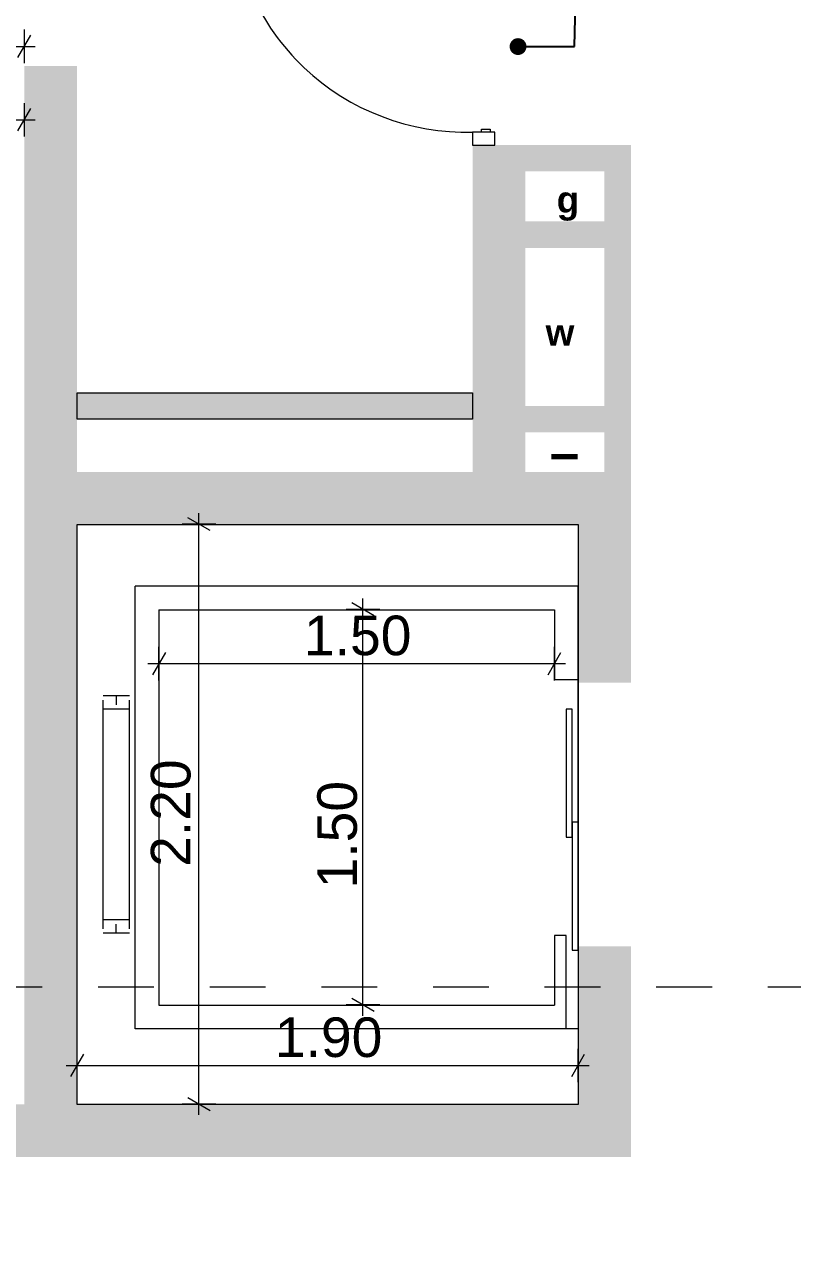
# Model space of a CAD drawing. Header units: millimetres. Extents: x 475206255 to 476720147, y 4620882299 to 4621447368.
# Drawn here: x 475263824 to 475266738, y 4621153645 to 4621158264 of the extents above; entities that cross this region are included whole.
import ezdxf

# ---------------------------------------------------------------- set-up
doc = ezdxf.new("R2010")
doc.units = ezdxf.units.MM
doc.header["$MEASUREMENT"] = 0
doc.linetypes.add('Dashed', pattern=[423.333333, 211.666667, -211.666667])
for name, color, linetype, lineweight in [('2D Drafting - General_Pen_No__1_Pen_No__7_Pen_No__7', 7, 'Continuous', 0), ('2D Drafting - General_Pen_No__250_Pen_No__7_Pen_No__7', 7, 'Continuous', 0), ('Doors_Pen_No__7_Pen_No__7_Pen_No__7', 7, 'Continuous', 0), ('G-Anno-Nplt_Pen_No__7', 7, 'Continuous', 0), ('New_._Pen_No__1', 1, 'Continuous', 0), ('New_2D Drafting - General_Pen_No__250_Pen_No__7_Pen_No__154', 154, 'Continuous', 0), ('New_2D Drafting - General_Pen_No__250_Pen_No__7_Pen_No__250', 7, 'Continuous', 0), ('New_2D Drafting - General_Pen_No__250_Pen_No__7_Pen_No__7', 7, 'Continuous', 0), ('New_2D Drafting - General_Pen_No__30_Pen_No__9_Pen_No__9_Pen_No__4', 7, 'Continuous', 0), ('New_2D Drafting - General_Pen_No__30_Pen_No__9_Pen_No__9_Pen_No__7', 7, 'Continuous', 0), ('New_Annotation - Label_Pen_No__1', 1, 'Continuous', 0), ('New_R03_Nakveti_Pen_No__250', 7, 'Continuous', 0), ('New_R03_Nakveti_Pen_No__4', 7, 'Continuous', 0), ('New_shenobebi_Pen_No__1', 1, 'Continuous', 0), ('New_shenobebi_Pen_No__7', 7, 'Continuous', 0), ('zoma_Pen_No__142', 142, 'Continuous', 0)]:
    doc.layers.add(name, color=color, linetype=linetype, lineweight=lineweight)
doc.layers.add('zoma', color=7, linetype='Continuous')
doc.styles.add('GENERATED_STYLE_2', font='arial.ttf')
doc.styles.add('GENERATED_STYLE_7', font='arialbd.ttf')
doc.dimstyles.new('GENERATED_STYLE__3', dxfattribs={"dimtxt": 200, "dimasz": 64.421331, "dimexe": 0.18, "dimexo": 3, "dimgap": 0, "dimtad": 1, "dimtih": 1, "dimtoh": 1, "dimlfac": 0.001, "dimzin": 0, "dimdsep": 46, "dimtxsty": 'GENERATED_STYLE_2', "dimblk": 'ARROWHEAD_2', "dimblk1": 'ARROWHEAD_2', "dimblk2": 'ARROWHEAD_2', "dimcen": 0.09, "dimclrd": 142, "dimclre": 142, "dimclrt": 142, "dimadec": 0, "dimazin": 0, "dimtfac": 1, "dimtdec": 4, "dimtmove": 0, "dimatfit": 3, "dimfxl": 1, "dimtolj": 1, "dimtzin": 0, "dimarcsym": 0})
doc.dimstyles.new('GENERATED_STYLE__33', dxfattribs={"dimtxt": 0.18, "dimasz": 127.68, "dimexe": 0.18, "dimexo": 0.0625, "dimgap": 0, "dimtad": 0, "dimtih": 1, "dimtoh": 1, "dimdec": 4, "dimzin": 0, "dimdsep": 46, "dimcen": 0.09, "dimadec": 0, "dimazin": 0, "dimtfac": 1, "dimtdec": 4, "dimtmove": 0, "dimatfit": 3, "dimldrblk": 'ARROWHEAD_11', "dimfxl": 1, "dimtolj": 1, "dimtzin": 0, "dimarcsym": 0})
doc.dimstyles.new('GENERATED_STYLE__5', dxfattribs={"dimtxt": 150, "dimasz": 64.421331, "dimexe": 0.18, "dimexo": 3, "dimgap": 0, "dimtad": 1, "dimtih": 1, "dimtoh": 1, "dimlfac": 0.001, "dimzin": 0, "dimdsep": 46, "dimtxsty": 'GENERATED_STYLE_2', "dimblk": 'ARROWHEAD_2', "dimblk1": 'ARROWHEAD_2', "dimblk2": 'ARROWHEAD_2', "dimcen": 0.09, "dimclrd": 142, "dimclre": 142, "dimclrt": 142, "dimadec": 0, "dimazin": 0, "dimtfac": 1, "dimtdec": 4, "dimtmove": 0, "dimatfit": 3, "dimfxl": 1, "dimtolj": 1, "dimtzin": 0, "dimarcsym": 0})
doc.dimstyles.new('GENERATED_STYLE__6', dxfattribs={"dimtxt": 150, "dimasz": 64.421331, "dimexe": 0.18, "dimexo": 3, "dimgap": 0, "dimtad": 1, "dimlfac": 0.001, "dimzin": 0, "dimdsep": 46, "dimtxsty": 'GENERATED_STYLE_2', "dimblk": 'ARROWHEAD_2', "dimblk1": 'ARROWHEAD_2', "dimblk2": 'ARROWHEAD_2', "dimcen": 0.09, "dimclrd": 142, "dimclre": 142, "dimclrt": 142, "dimadec": 0, "dimazin": 0, "dimtfac": 1, "dimtdec": 4, "dimtmove": 2, "dimatfit": 3, "dimfxl": 1, "dimtolj": 1, "dimtzin": 0, "dimarcsym": 0})
doc.dimstyles.new('GENERATED_STYLE__7', dxfattribs={"dimtxt": 150, "dimasz": 64.421331, "dimexe": 0.18, "dimexo": 3, "dimgap": 0, "dimtad": 1, "dimlfac": 0.001, "dimzin": 0, "dimdsep": 46, "dimtxsty": 'GENERATED_STYLE_2', "dimblk": 'ARROWHEAD_2', "dimblk1": 'ARROWHEAD_2', "dimblk2": 'ARROWHEAD_2', "dimcen": 0.09, "dimclrd": 142, "dimclre": 142, "dimclrt": 142, "dimadec": 0, "dimazin": 0, "dimtfac": 1, "dimtdec": 4, "dimtmove": 0, "dimatfit": 3, "dimfxl": 1, "dimtolj": 1, "dimtzin": 0, "dimarcsym": 0})
doc.dimstyles.new('GENERATED_STYLE__9', dxfattribs={"dimtxt": 200, "dimasz": 64.421331, "dimexe": 0.18, "dimexo": 3, "dimgap": 0, "dimtad": 1, "dimlfac": 0.001, "dimzin": 0, "dimdsep": 46, "dimtxsty": 'GENERATED_STYLE_2', "dimblk": 'ARROWHEAD_2', "dimblk1": 'ARROWHEAD_2', "dimblk2": 'ARROWHEAD_2', "dimcen": 0.09, "dimclrd": 142, "dimclre": 142, "dimclrt": 142, "dimadec": 0, "dimazin": 0, "dimtfac": 1, "dimtdec": 4, "dimtmove": 0, "dimatfit": 3, "dimfxl": 1, "dimtolj": 1, "dimtzin": 0, "dimarcsym": 0})

# ---------------------------------------------------------------- blocks, each defined once
blk = doc.blocks.new('*D141', base_point=(475826095.8, 4621095193.2))
at = {"layer": 'zoma_Pen_No__142', "color": 142, "linetype": 'Continuous', "lineweight": 0, "transparency": 16777216}
for p, q in [((475264024.3, 4621154250.4), (475264024.3, 4621154377.6)), ((475265924.3, 4621154250.4), (475265924.3, 4621154377.6)), ((475264048.8, 4621154356.4), (475263999.9, 4621154271.6)), ((475265899.9, 4621154271.6), (475265948.8, 4621154356.4)), ((475263982.9, 4621154314), (475264024.3, 4621154314)), ((475264024.3, 4621154314), (475265924.3, 4621154314)), ((475265924.3, 4621154314), (475265965.8, 4621154314))]:
    blk.add_line(p, q, dxfattribs=at)
at = {"layer": 'zoma_Pen_No__142', "color": 142, "lineweight": 0, "transparency": 16777216, "insert": (475264774.2, 4621154344), "char_height": 150, "attachment_point": 7, "style": 'GENERATED_STYLE_2'}
blk.add_mtext('\\A1;{\\pql;\\fArial|b0|i0|c204|p0;\\W1.000000;1.90}', dxfattribs=at)
blk = doc.blocks.new('ARROWHEAD_2')
at = {"color": 0, "linetype": 'Continuous', "lineweight": 0}
for p, q in [((0, 0), (-1, 0)), ((-0.378, -0.655), (0.378, 0.655))]:
    blk.add_line(p, q, dxfattribs=at)
blk = doc.blocks.new('*D142', base_point=(475826095.8, 4621095193.2))
at = {"layer": 'zoma_Pen_No__142', "color": 142, "linetype": 'Continuous', "lineweight": 0, "transparency": 16777216}
for p, q in [((475265108.5, 4621156044.3), (475265108.5, 4621156085.7)), ((475265172.1, 4621156044.3), (475265044.9, 4621156044.3)), ((475265150.9, 4621156019.8), (475265066.1, 4621156068.7)), ((475265108.5, 4621154544.3), (475265108.5, 4621156044.3)), ((475265066.1, 4621154568.7), (475265150.9, 4621154519.8)), ((475265172.1, 4621154544.3), (475265044.9, 4621154544.3)), ((475265108.5, 4621154502.8), (475265108.5, 4621154544.3))]:
    blk.add_line(p, q, dxfattribs=at)
at = {"layer": 'zoma_Pen_No__142', "color": 142, "lineweight": 0, "transparency": 16777216, "insert": (475265087.5, 4621154985.6), "char_height": 150, "attachment_point": 7, "rotation": 90, "style": 'GENERATED_STYLE_2'}
blk.add_mtext('\\A1;{\\pql;\\fArial|b0|i0|c204|p0;\\W1.000000;1.50}', dxfattribs=at)
blk = doc.blocks.new('*D143', base_point=(475826095.8, 4621095193.2))
at = {"layer": 'zoma_Pen_No__142', "color": 142, "linetype": 'Continuous', "lineweight": 0, "transparency": 16777216}
for p, q in [((475264334.7, 4621155775), (475264334.7, 4621155902.1)), ((475265834.7, 4621155775), (475265834.7, 4621155902.1)), ((475264359.1, 4621155880.9), (475264310.2, 4621155796.2)), ((475265810.2, 4621155796.2), (475265859.1, 4621155880.9)), ((475264293.2, 4621155838.5), (475264334.7, 4621155838.5)), ((475264334.7, 4621155838.5), (475265834.7, 4621155838.5)), ((475265834.7, 4621155838.5), (475265876.1, 4621155838.5))]:
    blk.add_line(p, q, dxfattribs=at)
at = {"layer": 'zoma_Pen_No__142', "color": 142, "lineweight": 0, "transparency": 16777216, "insert": (475264884.5, 4621155868.5), "char_height": 150, "attachment_point": 7, "style": 'GENERATED_STYLE_2'}
blk.add_mtext('\\A1;{\\pql;\\fArial|b0|i0|c204|p0;\\W1.000000;1.50}', dxfattribs=at)
blk = doc.blocks.new('*D144', base_point=(475826095.8, 4621095193.2))
at = {"layer": 'zoma_Pen_No__142', "color": 142, "linetype": 'Continuous', "lineweight": 0, "transparency": 16777216}
for p, q in [((475264486.3, 4621156367.7), (475264486.3, 4621156409.1)), ((475264549.9, 4621156367.7), (475264422.7, 4621156367.7)), ((475264528.7, 4621156343.2), (475264443.9, 4621156392.1)), ((475264486.3, 4621154167.7), (475264486.3, 4621156367.7)), ((475264443.9, 4621154192.1), (475264528.7, 4621154143.2)), ((475264549.9, 4621154167.7), (475264422.7, 4621154167.7)), ((475264486.3, 4621154126.2), (475264486.3, 4621154167.7))]:
    blk.add_line(p, q, dxfattribs=at)
at = {"layer": 'zoma_Pen_No__142', "color": 142, "lineweight": 0, "transparency": 16777216, "insert": (475264456.3, 4621155067.5), "char_height": 150, "attachment_point": 7, "rotation": 90, "style": 'GENERATED_STYLE_2'}
blk.add_mtext('\\A1;{\\pql;\\fArial|b0|i0|c204|p0;\\W1.000000;2.20}', dxfattribs=at)
blk = doc.blocks.new('*D165', base_point=(475826095.8, 4621095193.2))
at = {"layer": 'zoma_Pen_No__142', "color": 142, "linetype": 'Continuous', "lineweight": 0, "transparency": 16777216}
for p, q in [((475299133.3, 4621159406.2), (475299133.3, 4621159447.6)), ((475299196.9, 4621159406.2), (475299069.8, 4621159406.2)), ((475299175.7, 4621159381.7), (475299091, 4621159430.6)), ((475299133.3, 4621144206.2), (475299133.3, 4621159406.2)), ((475299196.9, 4621144206.2), (475299069.8, 4621144206.2)), ((475299091, 4621144230.6), (475299175.7, 4621144181.7)), ((475299133.3, 4621144164.7), (475299133.3, 4621144206.2))]:
    blk.add_line(p, q, dxfattribs=at)
at = {"layer": 'zoma_Pen_No__142', "color": 142, "lineweight": 0, "transparency": 16777216, "insert": (475299093.3, 4621151463), "char_height": 200, "attachment_point": 7, "rotation": 90, "style": 'GENERATED_STYLE_2'}
blk.add_mtext('\\A1;{\\pql;\\fArial|b0|i0|c204|p0;\\W1.000000;15.20}', dxfattribs=at)
blk = doc.blocks.new('*D172', base_point=(475826095.8, 4621095193.2))
at = {"layer": 'zoma_Pen_No__142', "color": 142, "linetype": 'Continuous', "lineweight": 0, "transparency": 16777216}
for p, q in [((475298301.8, 4621154230.6), (475298386.6, 4621154181.7)), ((475298407.8, 4621154206.2), (475298280.6, 4621154206.2)), ((475298344.2, 4621152606.2), (475298344.2, 4621154206.2)), ((475298301.8, 4621152630.6), (475298386.6, 4621152581.7)), ((475298407.8, 4621152606.2), (475298280.6, 4621152606.2))]:
    blk.add_line(p, q, dxfattribs=at)
at = {"layer": 'zoma_Pen_No__142', "color": 142, "lineweight": 0, "transparency": 16777216, "insert": (475298304.2, 4621153139.2), "char_height": 200, "attachment_point": 7, "rotation": 90, "style": 'GENERATED_STYLE_2'}
blk.add_mtext('\\A1;{\\pql;\\fArial|b0|i0|c204|p0;\\W1.000000;1.60}', dxfattribs=at)
blk = doc.blocks.new('*D173', base_point=(475826095.8, 4621095193.2))
at = {"layer": 'zoma_Pen_No__142', "color": 142, "linetype": 'Continuous', "lineweight": 0, "transparency": 16777216}
for p, q in [((475298301.8, 4621159030.6), (475298386.6, 4621158981.7)), ((475298407.8, 4621159006.2), (475298280.6, 4621159006.2)), ((475298344.2, 4621154206.2), (475298344.2, 4621159006.2)), ((475298301.8, 4621154230.6), (475298386.6, 4621154181.7)), ((475298407.8, 4621154206.2), (475298280.6, 4621154206.2))]:
    blk.add_line(p, q, dxfattribs=at)
at = {"layer": 'zoma_Pen_No__142', "color": 142, "lineweight": 0, "transparency": 16777216, "char_height": 200, "attachment_point": 7, "rotation": 90, "style": 'GENERATED_STYLE_2'}
for s, insert in [('\\A1;{\\pql;\\fArial|b0|i0|c204|p0;\\W1.000000;0.40}', (475298304.2, 4621158447.8)), ('\\A1;{\\pql;\\fArial|b0|i0|c204|p0;\\W1.000000;4.80}', (475298304.2, 4621156339.2))]:
    blk.add_mtext(s, dxfattribs=dict(at, insert=insert))
blk = doc.blocks.new('*D428', base_point=(475826095.8, 4621095193.2))
at = {"layer": 'zoma_Pen_No__142', "color": 142, "linetype": 'Continuous', "lineweight": 0, "transparency": 16777216}
for p, q in [((475262424.3, 4621157838.5), (475262424.3, 4621157965.6)), ((475263824.3, 4621157838.5), (475263824.3, 4621157965.6)), ((475262448.8, 4621157944.4), (475262399.9, 4621157859.7)), ((475263799.9, 4621157859.7), (475263848.8, 4621157944.4)), ((475262382.9, 4621157902), (475262424.3, 4621157902)), ((475262424.3, 4621157902), (475263824.3, 4621157902)), ((475263824.3, 4621157902), (475263865.8, 4621157902))]:
    blk.add_line(p, q, dxfattribs=at)
at = {"layer": 'zoma_Pen_No__142', "color": 142, "lineweight": 0, "transparency": 16777216, "insert": (475262924.2, 4621157932), "char_height": 150, "attachment_point": 7, "style": 'GENERATED_STYLE_2'}
blk.add_mtext('\\A1;{\\pql;\\fArial|b0|i0|c204|p0;\\W1.000000;1.40}', dxfattribs=at)
blk = doc.blocks.new('*D429', base_point=(475826095.8, 4621095193.2))
at = {"layer": 'zoma_Pen_No__142', "color": 142, "linetype": 'Continuous', "lineweight": 0, "transparency": 16777216}
for p, q in [((475260924.3, 4621158117), (475260924.3, 4621158244.2)), ((475263824.3, 4621158117), (475263824.3, 4621158244.2)), ((475260948.8, 4621158223), (475260899.9, 4621158138.2)), ((475263799.9, 4621158138.2), (475263848.8, 4621158223)), ((475260882.9, 4621158180.6), (475260924.3, 4621158180.6)), ((475260924.3, 4621158180.6), (475263824.3, 4621158180.6)), ((475263824.3, 4621158180.6), (475263865.8, 4621158180.6))]:
    blk.add_line(p, q, dxfattribs=at)
at = {"layer": 'zoma_Pen_No__142', "color": 142, "lineweight": 0, "transparency": 16777216, "insert": (475262174.2, 4621158210.6), "char_height": 150, "attachment_point": 7, "style": 'GENERATED_STYLE_2'}
blk.add_mtext('\\A1;{\\pql;\\fArial|b0|i0|c204|p0;\\W1.000000;2.90}', dxfattribs=at)
blk = doc.blocks.new('*D1342', base_point=(475826095.8, 4621095193.2))
at = {"layer": 'zoma_Pen_No__142', "color": 142, "linetype": 'Continuous', "lineweight": 0, "transparency": 16777216}
for p, q in [((475261143.9, 4621160464.8), (475261095, 4621160380)), ((475261119.4, 4621160358.8), (475261119.4, 4621160486)), ((475267643.9, 4621160464.8), (475267595, 4621160380)), ((475267619.4, 4621160358.8), (475267619.4, 4621160486)), ((475261119.4, 4621160422.4), (475267619.4, 4621160422.4))]:
    blk.add_line(p, q, dxfattribs=at)
at = {"layer": 'zoma_Pen_No__142', "color": 142, "lineweight": 0, "transparency": 16777216, "char_height": 200, "attachment_point": 7, "style": 'GENERATED_STYLE_2'}
for s, insert in [('\\A1;{\\pql;\\fArial|b0|i0|c204|p0;\\W1.000000;6.50}', (475264102.5, 4621160462.4)), ('\\A1;{\\pql;\\fArial|b0|i0|c204|p0;\\W1.000000;0.40}', (475267061.1, 4621160462.4))]:
    blk.add_mtext(s, dxfattribs=dict(at, insert=insert))
blk = doc.blocks.new('*D1401', base_point=(475826095.8, 4621095193.2))
at = {"layer": 'zoma_Pen_No__142', "color": 142, "linetype": 'Continuous', "lineweight": 0, "transparency": 16777216}
for p, q in [((475261143.9, 4621209841.4), (475261095, 4621209756.6)), ((475261119.4, 4621209735.5), (475261119.4, 4621209862.6)), ((475267643.9, 4621209841.4), (475267595, 4621209756.6)), ((475267619.4, 4621209735.5), (475267619.4, 4621209862.6)), ((475261119.4, 4621209799), (475267619.4, 4621209799))]:
    blk.add_line(p, q, dxfattribs=at)
at = {"layer": 'zoma_Pen_No__142', "color": 142, "lineweight": 0, "transparency": 16777216, "char_height": 200, "attachment_point": 7, "style": 'GENERATED_STYLE_2'}
for s, insert in [('\\A1;{\\pql;\\fArial|b0|i0|c204|p0;\\W1.000000;6.50}', (475264102.5, 4621209839)), ('\\A1;{\\pql;\\fArial|b0|i0|c204|p0;\\W1.000000;0.40}', (475267061.1, 4621209839))]:
    blk.add_mtext(s, dxfattribs=dict(at, insert=insert))
blk = doc.blocks.new('*D1425', base_point=(475826095.8, 4621095193.2))
at = {"layer": 'zoma_Pen_No__142', "color": 142, "linetype": 'Continuous', "lineweight": 0, "transparency": 16777216}
for p, q in [((475261119.4, 4621191190.5), (475261119.4, 4621191317.7)), ((475267619.4, 4621191190.5), (475267619.4, 4621191317.7)), ((475261143.9, 4621191296.5), (475261095, 4621191211.7)), ((475267643.9, 4621191296.5), (475267595, 4621191211.7)), ((475261119.4, 4621191254.1), (475267619.4, 4621191254.1))]:
    blk.add_line(p, q, dxfattribs=at)
at = {"layer": 'zoma_Pen_No__142', "color": 142, "lineweight": 0, "transparency": 16777216, "char_height": 200, "attachment_point": 7, "style": 'GENERATED_STYLE_2'}
for s, insert in [('\\A1;{\\pql;\\fArial|b0|i0|c204|p0;\\W1.000000;6.50}', (475264102.5, 4621191294.1)), ('\\A1;{\\pql;\\fArial|b0|i0|c204|p0;\\W1.000000;0.40}', (475267061.1, 4621191294.1))]:
    blk.add_mtext(s, dxfattribs=dict(at, insert=insert))
blk = doc.blocks.new('*D1459', base_point=(475826095.8, 4621095193.2))
at = {"layer": 'zoma_Pen_No__142', "color": 142, "linetype": 'Continuous', "lineweight": 0, "transparency": 16777216}
for p, q in [((475261143.9, 4621259031.2), (475261095, 4621258946.4)), ((475261119.4, 4621258925.2), (475261119.4, 4621259052.4)), ((475267643.9, 4621259031.2), (475267595, 4621258946.4)), ((475267619.4, 4621258925.2), (475267619.4, 4621259052.4)), ((475261119.4, 4621258988.8), (475267619.4, 4621258988.8))]:
    blk.add_line(p, q, dxfattribs=at)
at = {"layer": 'zoma_Pen_No__142', "color": 142, "lineweight": 0, "transparency": 16777216, "char_height": 200, "attachment_point": 7, "style": 'GENERATED_STYLE_2'}
for s, insert in [('\\A1;{\\pql;\\fArial|b0|i0|c204|p0;\\W1.000000;6.50}', (475264102.5, 4621259028.8)), ('\\A1;{\\pql;\\fArial|b0|i0|c204|p0;\\W1.000000;0.40}', (475267061.1, 4621259028.8))]:
    blk.add_mtext(s, dxfattribs=dict(at, insert=insert))
blk = doc.blocks.new('*D1483', base_point=(475826095.8, 4621095193.2))
at = {"layer": 'zoma_Pen_No__142', "color": 142, "linetype": 'Continuous', "lineweight": 0, "transparency": 16777216}
for p, q in [((475261119.4, 4621240380.3), (475261119.4, 4621240507.4)), ((475267619.4, 4621240380.3), (475267619.4, 4621240507.4)), ((475261143.9, 4621240486.2), (475261095, 4621240401.5)), ((475267643.9, 4621240486.2), (475267595, 4621240401.5)), ((475261119.4, 4621240443.8), (475267619.4, 4621240443.8))]:
    blk.add_line(p, q, dxfattribs=at)
at = {"layer": 'zoma_Pen_No__142', "color": 142, "lineweight": 0, "transparency": 16777216, "char_height": 200, "attachment_point": 7, "style": 'GENERATED_STYLE_2'}
for s, insert in [('\\A1;{\\pql;\\fArial|b0|i0|c204|p0;\\W1.000000;6.50}', (475264102.5, 4621240483.8)), ('\\A1;{\\pql;\\fArial|b0|i0|c204|p0;\\W1.000000;0.40}', (475267061.1, 4621240483.8))]:
    blk.add_mtext(s, dxfattribs=dict(at, insert=insert))
blk = doc.blocks.new('ARROWHEAD_11')
at = {"color": 0, "linetype": 'Continuous', "lineweight": 0}
blk.add_line((0, 0), (-1, 0), dxfattribs=at)
at = {"color": 0, "linetype": 'Continuous', "lineweight": 0, "const_width": 0.25, "flags": 128}
blk.add_lwpolyline([(-0.125, 0, 1), (0.125, 0, 1)], format="xyb", close=True, dxfattribs=at)

msp = doc.modelspace()

# ---------------------------------------------------------------- hatches: boundary and pattern name
at = {"layer": '2D Drafting - General_Pen_No__250_Pen_No__7_Pen_No__7', "linetype": 'Continuous', "lineweight": 0}
for points in [[(475264024.343, 4621158106.124), (475264024.343, 4621156566.092), (475263824.343, 4621156566.092), (475263824.343, 4621158106.124)], [(475265524.349, 4621157806.124), (475265724.35, 4621157806.124), (475265724.35, 4621156566.092), (475265524.349, 4621156566.092)]]:
    msp.add_hatch(color=7, dxfattribs=at).paths.add_polyline_path(points)
at = {"layer": 'G-Anno-Nplt_Pen_No__7', "linetype": 'Continuous', "lineweight": 0}
msp.add_hatch(color=7, dxfattribs=at).paths.add_polyline_path([(475263824.343, 4621153966.092), (475260924.343, 4621153966.092), (475260924.343, 4621154166.092), (475263824.343, 4621154166.092)])
at = {"layer": 'New_2D Drafting - General_Pen_No__250_Pen_No__7_Pen_No__154', "linetype": 'Continuous', "lineweight": 0}
for points in [[(475263824.343, 4621156566.092), (475264024.343, 4621156566.092), (475266124.343, 4621156566.092), (475266124.343, 4621155766.092), (475265924.343, 4621155766.092), (475265924.343, 4621156366.092), (475264024.343, 4621156366.092), (475263824.343, 4621156366.092)], [(475263824.343, 4621156366.092), (475264024.343, 4621156366.092), (475264024.343, 4621154166.092), (475265924.343, 4621154166.092), (475265924.343, 4621154766.092), (475266124.343, 4621154766.092), (475266124.343, 4621153966.092), (475263824.343, 4621153966.092), (475263824.343, 4621154166.092)]]:
    msp.add_hatch(color=154, dxfattribs=at).paths.add_polyline_path(points)
at = {"layer": 'New_2D Drafting - General_Pen_No__250_Pen_No__7_Pen_No__7', "linetype": 'Continuous', "lineweight": 0}
msp.add_hatch(color=7, dxfattribs=at).paths.add_polyline_path([(475264024.35, 4621156766.637), (475264024.35, 4621156866.637), (475265524.35, 4621156866.637), (475265524.35, 4621156766.637)])
at = {"layer": 'New_2D Drafting - General_Pen_No__30_Pen_No__9_Pen_No__9_Pen_No__4', "linetype": 'Continuous', "lineweight": 0}
msp.add_hatch(color=7, dxfattribs=at).paths.add_polyline_path([(475266024.35, 4621157806.124), (475266024.35, 4621157706.092), (475265724.35, 4621157706.092), (475265724.35, 4621157806.124)])
at = {"layer": 'New_2D Drafting - General_Pen_No__30_Pen_No__9_Pen_No__9_Pen_No__7', "linetype": 'Continuous', "lineweight": 0}
for points in [[(475266124.35, 4621157806.124), (475266124.35, 4621156566.092), (475266024.35, 4621156566.092), (475266024.35, 4621157806.124)], [(475265724.35, 4621157416.092), (475265724.35, 4621157516.092), (475266024.35, 4621157516.092), (475266024.35, 4621157416.092)], [(475265724.35, 4621156716.094), (475265724.35, 4621156816.094), (475266024.35, 4621156816.094), (475266024.35, 4621156716.094)]]:
    msp.add_hatch(color=7, dxfattribs=at).paths.add_polyline_path(points)

# ---------------------------------------------------------------- linework, layer by layer
at = {"layer": '2D Drafting - General_Pen_No__1_Pen_No__7_Pen_No__7', "color": 7, "linetype": 'Continuous', "lineweight": 0}
msp.add_arc((475265499.349, 4621158748.402), 893.239, 181.603806, 271.603806, dxfattribs=at)
at = {"layer": 'Doors_Pen_No__7_Pen_No__7_Pen_No__7', "color": 7, "linetype": 'Continuous', "lineweight": 0, "flags": 128}
for points in [[(475265609.016, 4621157806.124), (475265609.016, 4621157855.513), (475265524.349, 4621157855.513), (475265524.349, 4621157806.124)], [(475265591.016, 4621157866.624), (475265591.016, 4621157855.513), (475265557.682, 4621157855.513), (475265557.682, 4621157866.624)]]:
    msp.add_lwpolyline(points, close=True, dxfattribs=at)
at = {"layer": 'New_2D Drafting - General_Pen_No__250_Pen_No__7_Pen_No__250', "color": 7, "linetype": 'Continuous', "lineweight": 0, "flags": 128}
msp.add_lwpolyline([(475264024.35, 4621156766.637), (475264024.35, 4621156866.637), (475265524.35, 4621156866.637), (475265524.35, 4621156766.637)], close=True, dxfattribs=at)
at = {"layer": 'New_R03_Nakveti_Pen_No__250', "color": 7, "linetype": 'Continuous', "lineweight": 0}
for p, q in [((475264222.783, 4621155716.092), (475264122.783, 4621155716.092)), ((475264172.783, 4621155716.092), (475264172.783, 4621155682.758)), ((475264122.783, 4621154832.758), (475264122.783, 4621155699.425)), ((475264222.783, 4621155666.092), (475264122.783, 4621155666.092)), ((475264222.783, 4621154832.758), (475264222.783, 4621155699.425)), ((475264222.783, 4621154866.092), (475264122.783, 4621154866.092)), ((475264172.783, 4621154816.092), (475264172.783, 4621154849.425)), ((475264222.783, 4621154816.092), (475264122.783, 4621154816.092))]:
    msp.add_line(p, q, dxfattribs=at)
at = {"layer": 'New_R03_Nakveti_Pen_No__4', "color": 7, "linetype": 'Continuous', "lineweight": 0}
for p, q in [((475264244.971, 4621154453.021), (475264244.971, 4621156132.393)), ((475265924.343, 4621156132.393), (475264244.971, 4621156132.393)), ((475265924.343, 4621155777.76), (475265924.343, 4621156132.393)), ((475264334.657, 4621156042.707), (475264334.657, 4621154542.707)), ((475264334.657, 4621156042.707), (475265834.657, 4621156042.707)), ((475265834.657, 4621156042.707), (475265834.657, 4621155777.76)), ((475265834.657, 4621155777.76), (475265924.343, 4621155777.76)), ((475265924.343, 4621154807.655), (475265924.343, 4621155777.76)), ((475265879.5, 4621154807.655), (475265834.657, 4621154807.655)), ((475265834.657, 4621154807.655), (475265834.657, 4621154542.707)), ((475265879.5, 4621154453.021), (475265879.5, 4621154807.655)), ((475265924.343, 4621154807.655), (475265924.343, 4621154453.021)), ((475264334.657, 4621154542.707), (475265834.657, 4621154542.707)), ((475265924.343, 4621154453.021), (475264244.971, 4621154453.021))]:
    msp.add_line(p, q, dxfattribs=at)
for points in [[(475265901.921, 4621155180.6), (475265901.921, 4621155665.652), (475265879.5, 4621155665.652), (475265879.5, 4621155180.6)], [(475265924.343, 4621154751.601), (475265924.343, 4621155236.653), (475265901.921, 4621155236.653), (475265901.921, 4621154751.601)]]:
    msp.add_lwpolyline(points, close=True, dxfattribs=at)
at = {"layer": 'New_shenobebi_Pen_No__1', "color": 1, "linetype": 'Dashed', "lineweight": 0}
msp.add_lwpolyline([(475301569.033, 4621154611.496), (475228397.966, 4621154611.496)], dxfattribs=at)
at = {"layer": 'New_shenobebi_Pen_No__7', "color": 7, "linetype": 'Continuous', "lineweight": 0}
msp.add_lwpolyline([(475264024.343, 4621154166.092), (475264024.343, 4621156366.092), (475265924.343, 4621156366.092), (475265924.343, 4621154166.092)], close=True, dxfattribs=at)

# ---------------------------------------------------------------- texts
at = {"layer": 'New_._Pen_No__1', "color": 1, "linetype": 'Continuous', "lineweight": 0, "char_height": 100, "attachment_point": 2, "style": 'GENERATED_STYLE_7'}
for s, insert in [('\\A1;{\\pqc;\\fArial|b1|i0|c204|p0;\\W1.000000;g}', (475265885.634, 4621157649.246)), ('\\A1;{\\pqc;\\fArial|b1|i0|c204|p0;\\W1.000000;w}', (475265855.571, 4621157145.032))]:
    msp.add_mtext(s, dxfattribs=dict(at, insert=insert))
at = {"layer": 'New_._Pen_No__1', "color": 1, "linetype": 'Continuous', "lineweight": 0, "insert": (475265822.332, 4621156623.505), "char_height": 100, "attachment_point": 2, "rotation": 90, "style": 'GENERATED_STYLE_7'}
msp.add_mtext('\\A1;{\\pqc;\\fArial|b1|i0|c204|p0;\\W1.000000;I}', dxfattribs=at)

# ---------------------------------------------------------------- dimensions: what is measured, and where the dimension line sits
at = {"layer": 'zoma', "color": 142, "linetype": 'Continuous', "lineweight": 0}
for base, p1, p2, dimstyle, picture, middle in [((475267619.44, 4621258988.783), (475261119.44, 4621006289.778), (475267619.44, 4621006289.778), 'GENERATED_STYLE__3', '*D1459', (475264361.436, 4621259128.783)), ((475267619.44, 4621240443.837), (475261119.44, 4620991489.778), (475267619.44, 4620991489.778), 'GENERATED_STYLE__3', '*D1483', (475264361.436, 4621240583.837)), ((475267619.44, 4621209799.032), (475261119.44, 4621006289.778), (475267619.44, 4621006289.778), 'GENERATED_STYLE__3', '*D1401', (475264361.436, 4621209939.032)), ((475267619.44, 4621191254.086), (475261119.44, 4620991489.778), (475267619.44, 4620991489.778), 'GENERATED_STYLE__3', '*D1425', (475264361.436, 4621191394.086)), ((475267619.44, 4621160422.38), (475261119.44, 4621006289.778), (475267619.44, 4621006289.778), 'GENERATED_STYLE__3', '*D1342', (475264361.436, 4621160562.38)), ((475263824.343, 4621158180.592), (475260924.343, 4621158501.604), (475263824.343, 4621158315.754), 'GENERATED_STYLE__5', '*D429', (475262368.34, 4621158285.592)), ((475263824.343, 4621157902.036), (475262424.343, 4621158128.973), (475263824.343, 4621158176.472), 'GENERATED_STYLE__5', '*D428', (475263118.34, 4621158007.036)), ((475265834.657, 4621155838.546), (475264334.657, 4621156042.707), (475265834.657, 4621156042.707), 'GENERATED_STYLE__5', '*D143', (475265078.654, 4621155943.546)), ((475265924.343, 4621154314.023), (475264024.343, 4621154414.008), (475265924.343, 4621154414.008), 'GENERATED_STYLE__5', '*D141', (475264968.34, 4621154419.023))]:
    dim = msp.add_linear_dim(base=base, p1=p1, p2=p2, dimstyle=dimstyle, dxfattribs=at)
    dim.commit()
    dim.dimension.update_dxf_attribs({"geometry": picture, "text_midpoint": middle, "dimtype": 160})
for base, p1, p2, dimstyle, picture, middle in [((475299133.337, 4621159406.167), (475233116.313, 4621144206.167), (475233116.313, 4621159406.167), 'GENERATED_STYLE__9', '*D165', (475298993.337, 4621151797.994)), ((475298344.209, 4621159006.167), (475233116.313, 4621154206.169), (475233116.313, 4621159006.167), 'GENERATED_STYLE__9', '*D173', (475298204.209, 4621156598.164)), ((475264486.284, 4621156367.66), (475264511.315, 4621154167.66), (475264628.122, 4621156367.66), 'GENERATED_STYLE__7', '*D144', (475264381.284, 4621155261.657)), ((475265108.499, 4621156044.276), (475265312.068, 4621154544.276), (475265285.97, 4621156044.276), 'GENERATED_STYLE__6', '*D142', (475265012.499, 4621155179.825)), ((475298344.209, 4621154206.169), (475233116.568, 4621152606.167), (475233116.313, 4621154206.169), 'GENERATED_STYLE__9', '*D172', (475298204.209, 4621153398.164))]:
    dim = msp.add_linear_dim(base=base, p1=p1, p2=p2, angle=90, dimstyle=dimstyle, dxfattribs=at)
    dim.commit()
    dim.dimension.update_dxf_attribs({"geometry": picture, "text_midpoint": middle, "dimtype": 160, "text_rotation": 90})

# ---------------------------------------------------------------- leaders
at = {"layer": 'New_Annotation - Label_Pen_No__1', "color": 1, "linetype": 'Continuous', "lineweight": 0, "annotation_type": 0, "has_hookline": 1, "hookline_direction": 0, "text_width": 200, "horizontal_direction": (0, 1, 0)}
msp.add_leader([(475265696.556, 4621158179.809), (475265911.002, 4621158179.809), (475265914.748, 4621158340.093)], dimstyle='GENERATED_STYLE__33', dxfattribs=at)

doc.saveas('drawing.dxf')
